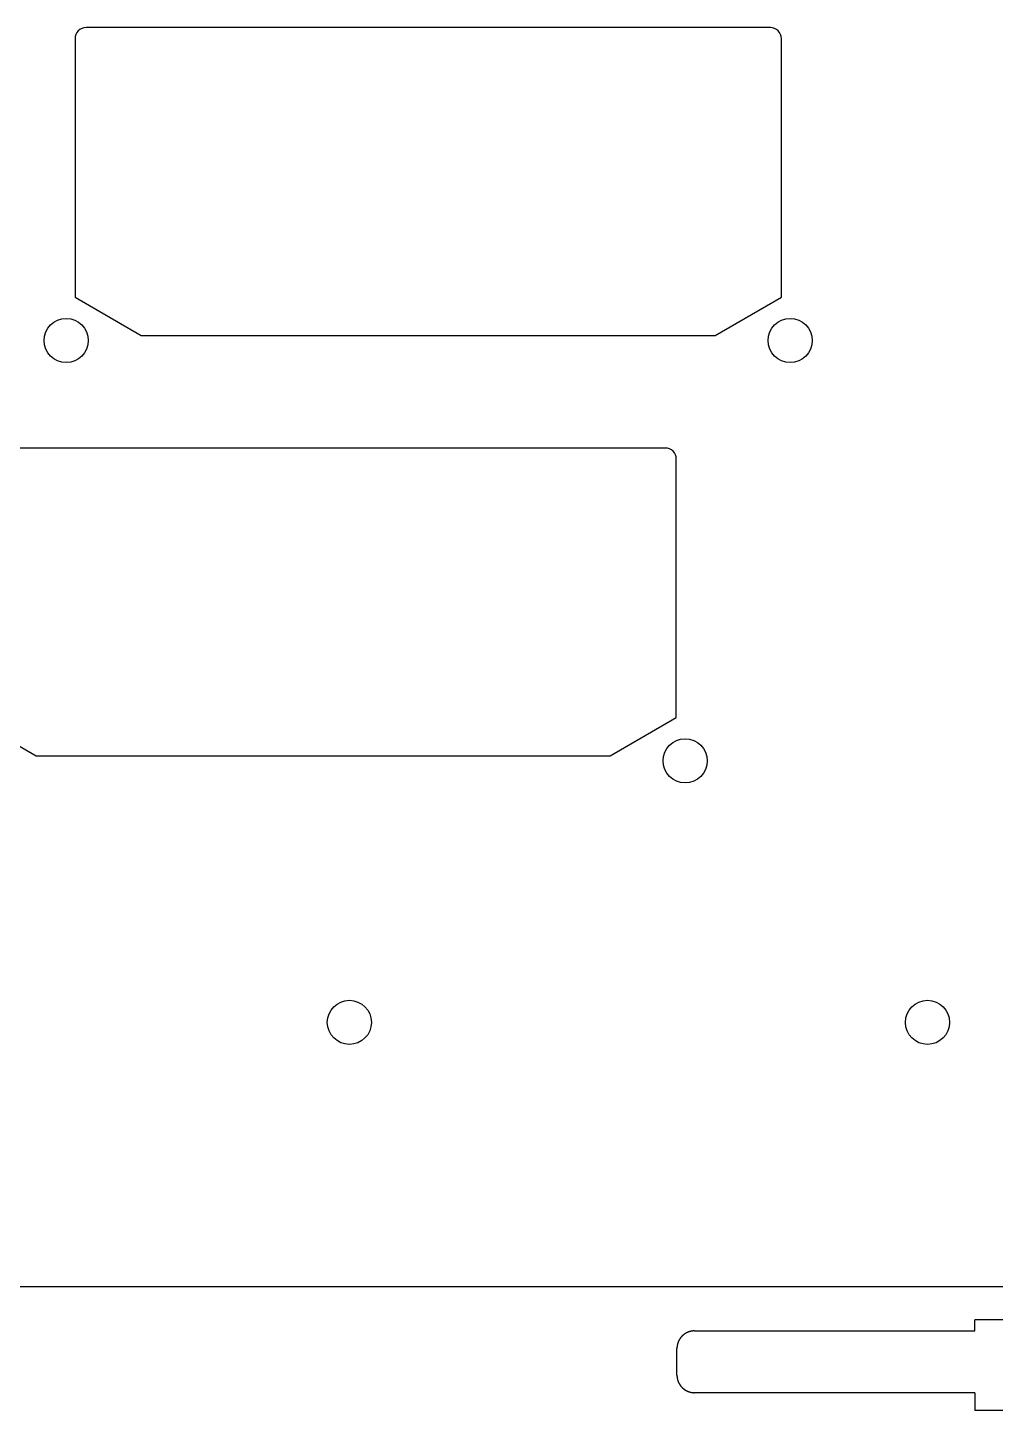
# Model space of a CAD drawing. Header units: millimetres. Extents: x -11 to 340, y -118 to 18.
# Drawn here: x 236.6 to 280.5, y -117.6 to -54.9 of the extents above; entities that cross this region are included whole.
import ezdxf

# ---------------------------------------------------------------- set-up
doc = ezdxf.new("R2010")
doc.units = ezdxf.units.MM
doc.header["$MEASUREMENT"] = 0
doc.layers.get('0').update_dxf_attribs({"linetype": 'CONTINUOUS'})
doc.layers.add('BLACK', color=7, linetype='CONTINUOUS')

msp = doc.modelspace()

# ---------------------------------------------------------------- linework, layer by layer
for points in [[(238.79375, -55.4375), (238.79375, -67.1555), (241.79375, -68.8875), (267.79375, -68.8875), (270.79375, -67.1555), (270.79375, -55.4375, 0.414213562), (270.29375, -54.9375), (239.29375, -54.9375, 0.414212391)], [(234.03125, -74.4875), (234.03125, -86.2055), (237.03125, -87.9375), (263.03125, -87.9375), (266.03125, -86.2055), (266.03125, -74.4875, 0.414213562), (265.53125, -73.9875), (234.53125, -73.9875, 0.414212391)]]:
    msp.add_lwpolyline(points, format="xyb", close=True)
for centre in [(238.39375, -69.1125), (271.19375, -69.1125), (266.43125, -88.1625), (251.221875, -100.0125)]:
    msp.add_circle(centre, 1)
at = {"layer": 'BLACK', "linetype": 'Continuous'}
for p, q in [((286.3125, -111.9925), (221.893425, -111.9925)), ((266.61088, -114.035401), (266.603333, -114.037942)), ((266.618453, -114.032936), (266.61088, -114.035401)), ((266.62605, -114.030547), (266.618453, -114.032936)), ((266.63367, -114.028235), (266.62605, -114.030547)), ((266.641314, -114.025999), (266.63367, -114.028235)), ((266.64898, -114.02384), (266.641314, -114.025999)), ((266.656667, -114.021757), (266.64898, -114.02384)), ((266.664376, -114.019752), (266.656667, -114.021757)), ((266.672106, -114.017824), (266.664376, -114.019752)), ((266.679856, -114.015973), (266.672106, -114.017824)), ((266.687625, -114.0142), (266.679856, -114.015973)), ((266.695414, -114.012504), (266.687625, -114.0142)), ((266.70322, -114.010886), (266.695414, -114.012504)), ((266.711045, -114.009346), (266.70322, -114.010886)), ((266.718888, -114.007884), (266.711045, -114.009346)), ((266.726747, -114.0065), (266.718888, -114.007884)), ((266.734623, -114.005194), (266.726747, -114.0065)), ((266.742515, -114.003967), (266.734623, -114.005194)), ((266.750422, -114.002818), (266.742515, -114.003967)), ((266.758345, -114.001748), (266.750422, -114.002818)), ((266.766282, -114.000756), (266.758345, -114.001748)), ((266.774233, -113.999843), (266.766282, -114.000756)), ((266.782197, -113.999009), (266.774233, -113.999843)), ((266.790175, -113.998254), (266.782197, -113.999009)), ((266.798166, -113.997578), (266.790175, -113.998254)), ((266.806169, -113.996982), (266.798166, -113.997578)), ((266.814184, -113.996464), (266.806169, -113.996982)), ((266.82221, -113.996026), (266.814184, -113.996464)), ((266.830248, -113.995667), (266.82221, -113.996026)), ((266.838296, -113.995388), (266.830248, -113.995667)), ((266.846354, -113.995189), (266.838296, -113.995388)), ((266.854422, -113.995069), (266.846354, -113.995189)), ((266.8625, -113.995029), (266.854422, -113.995069)), ((266.8625, -113.995029), (279.5625, -113.995029)), ((279.5625, -113.995029), (279.5625, -113.4925)), ((286.3125, -113.4925), (279.5625, -113.4925)), ((266.073453, -114.662344), (266.072804, -114.666289)), ((266.07412, -114.658405), (266.073453, -114.662344)), ((266.074808, -114.654468), (266.07412, -114.658405)), ((266.075515, -114.650538), (266.074808, -114.654468)), ((266.076242, -114.646609), (266.075515, -114.650538)), ((266.076987, -114.642688), (266.076242, -114.646609)), ((266.077753, -114.638768), (266.076987, -114.642688)), ((266.078538, -114.634855), (266.077753, -114.638768)), ((266.079343, -114.630945), (266.078538, -114.634855)), ((266.080167, -114.627041), (266.079343, -114.630945)), ((266.081011, -114.623139), (266.080167, -114.627041)), ((266.081874, -114.619245), (266.081011, -114.623139)), ((266.082757, -114.615353), (266.081874, -114.619245)), ((266.083659, -114.611469), (266.082757, -114.615353)), ((266.08458, -114.607587), (266.083659, -114.611469)), ((266.085521, -114.603712), (266.08458, -114.607587)), ((266.086481, -114.59984), (266.085521, -114.603712)), ((266.087461, -114.595976), (266.086481, -114.59984)), ((266.08846, -114.592114), (266.087461, -114.595976)), ((266.089478, -114.58826), (266.08846, -114.592114)), ((266.090515, -114.584409), (266.089478, -114.58826)), ((266.091572, -114.580566), (266.090515, -114.584409)), ((266.092648, -114.576726), (266.091572, -114.580566)), ((266.093743, -114.572894), (266.092648, -114.576726)), ((266.094858, -114.569065), (266.093743, -114.572894)), ((266.095991, -114.565244), (266.094858, -114.569065)), ((266.097144, -114.561427), (266.095991, -114.565244)), ((266.098316, -114.557618), (266.097144, -114.561427)), ((266.099507, -114.553813), (266.098316, -114.557618)), ((266.100717, -114.550016), (266.099507, -114.553813)), ((266.101947, -114.546222), (266.100717, -114.550016)), ((266.103195, -114.542438), (266.101947, -114.546222)), ((266.104462, -114.538657), (266.103195, -114.542438)), ((266.105748, -114.534884), (266.104462, -114.538657)), ((266.107054, -114.531116), (266.105748, -114.534884)), ((266.108378, -114.527357), (266.107054, -114.531116)), ((266.109721, -114.523602), (266.108378, -114.527357)), ((266.111083, -114.519856), (266.109721, -114.523602)), ((266.112464, -114.516114), (266.111083, -114.519856)), ((266.113864, -114.512381), (266.112464, -114.516114)), ((266.115282, -114.508654), (266.113864, -114.512381)), ((266.116719, -114.504935), (266.115282, -114.508654)), ((266.118176, -114.501221), (266.116719, -114.504935)), ((266.11965, -114.497516), (266.118176, -114.501221)), ((266.121144, -114.493817), (266.11965, -114.497516)), ((266.122656, -114.490126), (266.121144, -114.493817)), ((266.124187, -114.486441), (266.122656, -114.490126)), ((266.125736, -114.482766), (266.124187, -114.486441)), ((266.127304, -114.479096), (266.125736, -114.482766)), ((266.12889, -114.475436), (266.127304, -114.479096)), ((266.130495, -114.471781), (266.12889, -114.475436)), ((266.132118, -114.468136), (266.130495, -114.471781)), ((266.13376, -114.464497), (266.132118, -114.468136)), ((266.13542, -114.460868), (266.13376, -114.464497)), ((266.137098, -114.457245), (266.13542, -114.460868)), ((266.138795, -114.453632), (266.137098, -114.457245)), ((266.14051, -114.450026), (266.138795, -114.453632)), ((266.142243, -114.44643), (266.14051, -114.450026)), ((266.143995, -114.44284), (266.142243, -114.44643)), ((266.145764, -114.43926), (266.143995, -114.44284)), ((266.147552, -114.435687), (266.145764, -114.43926)), ((266.149357, -114.432125), (266.147552, -114.435687)), ((266.151181, -114.428569), (266.149357, -114.432125)), ((266.153022, -114.425024), (266.151181, -114.428569)), ((266.154882, -114.421487), (266.153022, -114.425024)), ((266.15676, -114.41796), (266.154882, -114.421487)), ((266.158655, -114.41444), (266.15676, -114.41796)), ((266.160568, -114.410931), (266.158655, -114.41444)), ((266.162499, -114.40743), (266.160568, -114.410931)), ((266.164448, -114.40394), (266.162499, -114.40743)), ((266.166414, -114.400457), (266.164448, -114.40394)), ((266.168398, -114.396986), (266.166414, -114.400457)), ((266.1704, -114.393523), (266.168398, -114.396986)), ((266.172418, -114.390071), (266.1704, -114.393523)), ((266.174455, -114.386627), (266.172418, -114.390071)), ((266.176509, -114.383194), (266.174455, -114.386627)), ((266.17858, -114.379771), (266.176509, -114.383194)), ((266.180668, -114.376358), (266.17858, -114.379771)), ((266.182775, -114.372954), (266.180668, -114.376358)), ((266.184897, -114.369562), (266.182775, -114.372954)), ((266.187038, -114.366179), (266.184897, -114.369562)), ((266.189195, -114.362807), (266.187038, -114.366179)), ((266.191369, -114.359445), (266.189195, -114.362807)), ((266.19356, -114.356095), (266.191369, -114.359445)), ((266.195769, -114.352754), (266.19356, -114.356095)), ((266.197994, -114.349425), (266.195769, -114.352754)), ((266.200236, -114.346105), (266.197994, -114.349425)), ((266.202495, -114.342798), (266.200236, -114.346105)), ((266.20477, -114.339501), (266.202495, -114.342798)), ((266.207062, -114.336215), (266.20477, -114.339501)), ((266.209371, -114.33294), (266.207062, -114.336215)), ((266.211696, -114.329678), (266.209371, -114.33294)), ((266.214038, -114.326425), (266.211696, -114.329678)), ((266.216396, -114.323185), (266.214038, -114.326425)), ((266.21877, -114.319956), (266.216396, -114.323185)), ((266.221161, -114.316739), (266.21877, -114.319956)), ((266.223568, -114.313534), (266.221161, -114.316739)), ((266.225991, -114.31034), (266.223568, -114.313534)), ((266.22843, -114.307158), (266.225991, -114.31034)), ((266.230885, -114.303989), (266.22843, -114.307158)), ((266.233356, -114.300831), (266.230885, -114.303989)), ((266.235843, -114.297686), (266.233356, -114.300831)), ((266.238346, -114.294552), (266.235843, -114.297686)), ((266.240864, -114.291432), (266.238346, -114.294552)), ((266.243399, -114.288323), (266.240864, -114.291432)), ((266.245948, -114.285227), (266.243399, -114.288323)), ((266.248514, -114.282144), (266.245948, -114.285227)), ((266.251094, -114.279073), (266.248514, -114.282144)), ((266.253691, -114.276015), (266.251094, -114.279073)), ((266.256302, -114.27297), (266.253691, -114.276015)), ((266.258929, -114.269938), (266.256302, -114.27297)), ((266.261571, -114.266919), (266.258929, -114.269938)), ((266.264228, -114.263913), (266.261571, -114.266919)), ((266.2669, -114.26092), (266.264228, -114.263913)), ((266.269587, -114.257941), (266.2669, -114.26092)), ((266.272289, -114.254975), (266.269587, -114.257941)), ((266.275006, -114.252022), (266.272289, -114.254975)), ((266.277738, -114.249083), (266.275006, -114.252022)), ((266.280484, -114.246158), (266.277738, -114.249083)), ((266.283244, -114.243246), (266.280484, -114.246158)), ((266.28602, -114.240348), (266.283244, -114.243246)), ((266.288809, -114.237464), (266.28602, -114.240348)), ((266.291613, -114.234593), (266.288809, -114.237464)), ((266.294432, -114.231737), (266.291613, -114.234593)), ((266.300111, -114.226067), (266.294432, -114.231737)), ((266.305846, -114.220454), (266.300111, -114.226067)), ((266.311636, -114.214899), (266.305846, -114.220454)), ((266.317482, -114.209401), (266.311636, -114.214899)), ((266.323381, -114.203963), (266.317482, -114.209401)), ((266.329334, -114.198584), (266.323381, -114.203963)), ((266.33534, -114.193266), (266.329334, -114.198584)), ((266.341398, -114.188008), (266.33534, -114.193266)), ((266.347508, -114.182811), (266.341398, -114.188008)), ((266.353668, -114.177676), (266.347508, -114.182811)), ((266.359878, -114.172603), (266.353668, -114.177676)), ((266.366138, -114.167593), (266.359878, -114.172603)), ((266.372446, -114.162647), (266.366138, -114.167593)), ((266.378803, -114.157765), (266.372446, -114.162647)), ((266.385206, -114.152947), (266.378803, -114.157765)), ((266.391657, -114.148194), (266.385206, -114.152947)), ((266.398153, -114.143507), (266.391657, -114.148194)), ((266.404694, -114.138885), (266.398153, -114.143507)), ((266.41128, -114.134331), (266.404694, -114.138885)), ((266.417909, -114.129843), (266.41128, -114.134331)), ((266.424582, -114.125422), (266.417909, -114.129843)), ((266.431297, -114.12107), (266.424582, -114.125422)), ((266.438054, -114.116785), (266.431297, -114.12107)), ((266.444851, -114.11257), (266.438054, -114.116785)), ((266.451689, -114.108423), (266.444851, -114.11257)), ((266.458566, -114.104346), (266.451689, -114.108423)), ((266.465482, -114.100339), (266.458566, -114.104346)), ((266.472436, -114.096402), (266.465482, -114.100339)), ((266.479427, -114.092536), (266.472436, -114.096402)), ((266.486455, -114.088741), (266.479427, -114.092536)), ((266.493519, -114.085017), (266.486455, -114.088741)), ((266.500618, -114.081366), (266.493519, -114.085017)), ((266.507752, -114.077786), (266.500618, -114.081366)), ((266.51492, -114.074278), (266.507752, -114.077786)), ((266.522121, -114.070844), (266.51492, -114.074278)), ((266.529354, -114.067482), (266.522121, -114.070844)), ((266.53662, -114.064194), (266.529354, -114.067482)), ((266.543916, -114.060979), (266.53662, -114.064194)), ((266.551243, -114.057838), (266.543916, -114.060979)), ((266.5586, -114.054772), (266.551243, -114.057838)), ((266.565986, -114.051779), (266.5586, -114.054772)), ((266.573401, -114.048862), (266.565986, -114.051779)), ((266.580844, -114.046019), (266.573401, -114.048862)), ((266.588314, -114.043251), (266.580844, -114.046019)), ((266.59581, -114.040559), (266.588314, -114.043251)), ((266.603333, -114.037942), (266.59581, -114.040559)), ((266.062514, -114.790256), (266.0625, -114.794301)), ((266.0625, -114.794301), (266.0625, -114.795029)), ((266.0625, -115.995029), (266.0625, -114.795029)), ((266.062548, -114.786215), (266.062514, -114.790256)), ((266.062601, -114.782174), (266.062548, -114.786215)), ((266.062675, -114.778138), (266.062601, -114.782174)), ((266.062768, -114.774102), (266.062675, -114.778138)), ((266.062882, -114.770071), (266.062768, -114.774102)), ((266.063015, -114.76604), (266.062882, -114.770071)), ((266.063169, -114.762014), (266.063015, -114.76604)), ((266.063342, -114.757988), (266.063169, -114.762014)), ((266.063536, -114.753968), (266.063342, -114.757988)), ((266.063749, -114.749948), (266.063536, -114.753968)), ((266.063982, -114.745933), (266.063749, -114.749948)), ((266.064235, -114.741918), (266.063982, -114.745933)), ((266.064508, -114.737909), (266.064235, -114.741918)), ((266.064801, -114.733901), (266.064508, -114.737909)), ((266.065113, -114.729898), (266.064801, -114.733901)), ((266.065446, -114.725895), (266.065113, -114.729898)), ((266.065798, -114.721899), (266.065446, -114.725895)), ((266.06617, -114.717903), (266.065798, -114.721899)), ((266.066562, -114.713912), (266.06617, -114.717903)), ((266.066974, -114.709923), (266.066562, -114.713912)), ((266.067405, -114.705939), (266.066974, -114.709923)), ((266.067856, -114.701957), (266.067405, -114.705939)), ((266.068327, -114.69798), (266.067856, -114.701957)), ((266.068818, -114.694004), (266.068327, -114.69798)), ((266.069328, -114.690035), (266.068818, -114.694004)), ((266.069858, -114.686066), (266.069328, -114.690035)), ((266.070408, -114.682104), (266.069858, -114.686066)), ((266.070978, -114.678143), (266.070408, -114.682104)), ((266.071567, -114.674189), (266.070978, -114.678143)), ((266.072176, -114.670235), (266.071567, -114.674189)), ((266.072804, -114.666289), (266.072176, -114.670235)), ((266.0625, -115.995029), (266.06254, -116.003107)), ((266.06254, -116.003107), (266.06266, -116.011175)), ((266.06266, -116.011175), (266.062859, -116.019233)), ((266.062859, -116.019233), (266.063138, -116.027282)), ((266.063138, -116.027282), (266.063497, -116.035319)), ((266.063497, -116.035319), (266.063935, -116.043345)), ((266.063935, -116.043345), (266.064453, -116.05136)), ((266.064453, -116.05136), (266.065049, -116.059363)), ((266.065049, -116.059363), (266.065725, -116.067354)), ((266.065725, -116.067354), (266.06648, -116.075332)), ((266.06648, -116.075332), (266.067314, -116.083296)), ((266.067314, -116.083296), (266.068227, -116.091247)), ((266.068227, -116.091247), (266.069219, -116.099184)), ((266.069219, -116.099184), (266.070289, -116.107107)), ((266.070289, -116.107107), (266.071438, -116.115014)), ((266.071438, -116.115014), (266.072665, -116.122906)), ((266.072665, -116.122906), (266.073971, -116.130782)), ((266.073971, -116.130782), (266.075355, -116.138641)), ((266.075355, -116.138641), (266.076817, -116.146484)), ((266.076817, -116.146484), (266.078357, -116.154309)), ((266.078357, -116.154309), (266.079975, -116.162116)), ((266.079975, -116.162116), (266.081671, -116.169904)), ((266.081671, -116.169904), (266.083444, -116.177674)), ((266.083444, -116.177674), (266.085295, -116.185423)), ((266.085295, -116.185423), (266.087223, -116.193153)), ((266.087223, -116.193153), (266.089228, -116.200862)), ((266.089228, -116.200862), (266.091311, -116.20855)), ((266.091311, -116.20855), (266.09347, -116.216215)), ((266.09347, -116.216215), (266.095706, -116.223859)), ((266.095706, -116.223859), (266.098018, -116.231479)), ((266.098018, -116.231479), (266.100407, -116.239076)), ((266.100407, -116.239076), (266.102872, -116.246649)), ((266.102872, -116.246649), (266.105413, -116.254197)), ((266.105413, -116.254197), (266.10803, -116.261719)), ((266.10803, -116.261719), (266.110722, -116.269216)), ((266.110722, -116.269216), (266.11349, -116.276686)), ((266.11349, -116.276686), (266.116333, -116.284128)), ((266.116333, -116.284128), (266.11925, -116.291543)), ((266.11925, -116.291543), (266.122243, -116.298929)), ((266.122243, -116.298929), (266.125309, -116.306286)), ((266.125309, -116.306286), (266.12845, -116.313613)), ((266.12845, -116.313613), (266.131665, -116.32091)), ((266.131665, -116.32091), (266.134953, -116.328175)), ((266.134953, -116.328175), (266.138315, -116.335408)), ((266.138315, -116.335408), (266.141749, -116.342609)), ((266.141749, -116.342609), (266.145257, -116.349777)), ((266.145257, -116.349777), (266.148837, -116.356911)), ((266.148837, -116.356911), (266.152488, -116.36401)), ((266.152488, -116.36401), (266.156212, -116.371074)), ((266.156212, -116.371074), (266.160007, -116.378102)), ((266.160007, -116.378102), (266.163873, -116.385094)), ((266.163873, -116.385094), (266.16781, -116.392048)), ((266.16781, -116.392048), (266.171817, -116.398964)), ((266.171817, -116.398964), (266.175894, -116.405841)), ((266.175894, -116.405841), (266.18004, -116.412678)), ((266.18004, -116.412678), (266.184256, -116.419476)), ((266.184256, -116.419476), (266.18854, -116.426232)), ((266.18854, -116.426232), (266.192893, -116.432947)), ((266.192893, -116.432947), (266.197314, -116.43962)), ((266.197314, -116.43962), (266.201801, -116.446249)), ((266.201801, -116.446249), (266.206356, -116.452835)), ((266.206356, -116.452835), (266.210978, -116.459376)), ((266.210978, -116.459376), (266.215665, -116.465873)), ((266.215665, -116.465873), (266.220418, -116.472323)), ((266.220418, -116.472323), (266.225236, -116.478726)), ((266.225236, -116.478726), (266.230118, -116.485083)), ((266.230118, -116.485083), (266.235064, -116.491391)), ((266.235064, -116.491391), (266.240074, -116.497651)), ((266.240074, -116.497651), (266.245147, -116.503861)), ((266.245147, -116.503861), (266.250282, -116.510021)), ((266.250282, -116.510021), (266.255478, -116.516131)), ((266.255478, -116.516131), (266.260736, -116.522189)), ((266.260736, -116.522189), (266.266055, -116.528195)), ((266.266055, -116.528195), (266.271434, -116.534148)), ((266.271434, -116.534148), (266.276872, -116.540047)), ((266.276872, -116.540047), (266.282369, -116.545893)), ((266.282369, -116.545893), (266.287925, -116.551683)), ((266.287925, -116.551683), (266.293538, -116.557418)), ((266.293538, -116.557418), (266.299208, -116.563097)), ((266.299208, -116.563097), (266.302064, -116.565916)), ((266.302064, -116.565916), (266.304934, -116.56872)), ((266.304934, -116.56872), (266.307818, -116.571509)), ((266.307818, -116.571509), (266.310717, -116.574285)), ((266.310717, -116.574285), (266.313628, -116.577045)), ((266.313628, -116.577045), (266.316554, -116.579792)), ((266.316554, -116.579792), (266.319493, -116.582523)), ((266.319493, -116.582523), (266.322446, -116.58524)), ((266.322446, -116.58524), (266.325412, -116.587942)), ((266.325412, -116.587942), (266.328391, -116.590629)), ((266.328391, -116.590629), (266.331384, -116.593301)), ((266.331384, -116.593301), (266.33439, -116.595958)), ((266.33439, -116.595958), (266.337409, -116.5986)), ((266.337409, -116.5986), (266.340441, -116.601227)), ((266.340441, -116.601227), (266.343486, -116.603838)), ((266.343486, -116.603838), (266.346544, -116.606435)), ((266.346544, -116.606435), (266.349614, -116.609015)), ((266.349614, -116.609015), (266.352698, -116.611581)), ((266.352698, -116.611581), (266.355794, -116.61413)), ((266.355794, -116.61413), (266.358902, -116.616665)), ((266.358902, -116.616665), (266.362023, -116.619183)), ((266.362023, -116.619183), (266.365156, -116.621686)), ((266.365156, -116.621686), (266.368302, -116.624173)), ((266.368302, -116.624173), (266.371459, -116.626644)), ((266.371459, -116.626644), (266.374629, -116.629099)), ((266.374629, -116.629099), (266.377811, -116.631538)), ((266.377811, -116.631538), (266.381004, -116.633961)), ((266.381004, -116.633961), (266.38421, -116.636368)), ((266.38421, -116.636368), (266.387427, -116.638759)), ((266.387427, -116.638759), (266.390656, -116.641133)), ((266.390656, -116.641133), (266.393896, -116.643491)), ((266.393896, -116.643491), (266.397148, -116.645833)), ((266.397148, -116.645833), (266.400411, -116.648158)), ((266.400411, -116.648158), (266.403686, -116.650467)), ((266.403686, -116.650467), (266.406971, -116.652759)), ((266.406971, -116.652759), (266.410269, -116.655035)), ((266.410269, -116.655035), (266.413576, -116.657293)), ((266.413576, -116.657293), (266.416895, -116.659535)), ((266.416895, -116.659535), (266.420224, -116.66176)), ((266.420224, -116.66176), (266.423565, -116.663969)), ((266.423565, -116.663969), (266.426916, -116.66616)), ((266.426916, -116.66616), (266.430278, -116.668334)), ((266.430278, -116.668334), (266.43365, -116.670491)), ((266.43365, -116.670491), (266.437033, -116.672632)), ((266.437033, -116.672632), (266.440425, -116.674754)), ((266.440425, -116.674754), (266.443829, -116.676861)), ((266.443829, -116.676861), (266.447241, -116.678949)), ((266.447241, -116.678949), (266.450665, -116.68102)), ((266.450665, -116.68102), (266.454098, -116.683074)), ((266.454098, -116.683074), (266.457541, -116.685111)), ((266.457541, -116.685111), (266.460993, -116.687129)), ((266.460993, -116.687129), (266.464457, -116.689131)), ((266.464457, -116.689131), (266.467928, -116.691115)), ((266.467928, -116.691115), (266.47141, -116.693081)), ((266.47141, -116.693081), (266.474901, -116.69503)), ((266.474901, -116.69503), (266.478402, -116.696961)), ((266.478402, -116.696961), (266.481911, -116.698874)), ((266.481911, -116.698874), (266.48543, -116.700769)), ((266.48543, -116.700769), (266.488957, -116.702647)), ((266.488957, -116.702647), (266.492495, -116.704507)), ((266.492495, -116.704507), (266.49604, -116.706348)), ((266.49604, -116.706348), (266.499595, -116.708172)), ((266.499595, -116.708172), (266.503158, -116.709977)), ((266.503158, -116.709977), (266.506731, -116.711765)), ((266.506731, -116.711765), (266.51031, -116.713534)), ((266.51031, -116.713534), (266.5139, -116.715286)), ((266.5139, -116.715286), (266.517497, -116.717019)), ((266.517497, -116.717019), (266.521103, -116.718734)), ((266.521103, -116.718734), (266.524716, -116.720431)), ((266.524716, -116.720431), (266.528339, -116.722109)), ((266.528339, -116.722109), (266.531968, -116.723769)), ((266.531968, -116.723769), (266.535607, -116.725411)), ((266.535607, -116.725411), (266.539252, -116.727034)), ((266.539252, -116.727034), (266.542906, -116.728639)), ((266.542906, -116.728639), (266.546567, -116.730225)), ((266.546567, -116.730225), (266.550236, -116.731793)), ((266.550236, -116.731793), (266.553912, -116.733342)), ((266.553912, -116.733342), (266.557597, -116.734873)), ((266.557597, -116.734873), (266.561287, -116.736385)), ((266.561287, -116.736385), (266.564987, -116.737879)), ((266.564987, -116.737879), (266.568691, -116.739353)), ((266.568691, -116.739353), (266.572405, -116.74081)), ((266.572405, -116.74081), (266.576124, -116.742247)), ((266.576124, -116.742247), (266.579852, -116.743665)), ((266.579852, -116.743665), (266.583585, -116.745065)), ((266.583585, -116.745065), (266.587326, -116.746446)), ((266.587326, -116.746446), (266.591073, -116.747808)), ((266.591073, -116.747808), (266.594828, -116.749151)), ((266.594828, -116.749151), (266.598587, -116.750475)), ((266.598587, -116.750475), (266.602355, -116.751781)), ((266.602355, -116.751781), (266.606127, -116.753067)), ((266.606127, -116.753067), (266.609908, -116.754334)), ((266.609908, -116.754334), (266.613693, -116.755582)), ((266.613693, -116.755582), (266.617486, -116.756812)), ((266.617486, -116.756812), (266.621283, -116.758022)), ((266.621283, -116.758022), (266.625089, -116.759213)), ((266.625089, -116.759213), (266.628898, -116.760385)), ((266.628898, -116.760385), (266.632715, -116.761538)), ((266.632715, -116.761538), (266.636536, -116.762671)), ((266.636536, -116.762671), (266.640365, -116.763786)), ((266.640365, -116.763786), (266.644197, -116.764881)), ((266.644197, -116.764881), (266.648037, -116.765957)), ((266.648037, -116.765957), (266.65188, -116.767014)), ((266.65188, -116.767014), (266.655731, -116.768051)), ((266.655731, -116.768051), (266.659585, -116.769069)), ((266.659585, -116.769069), (266.663446, -116.770068)), ((266.663446, -116.770068), (266.667311, -116.771048)), ((266.667311, -116.771048), (266.671183, -116.772008)), ((266.671183, -116.772008), (266.675057, -116.772949)), ((266.675057, -116.772949), (266.678939, -116.77387)), ((266.678939, -116.77387), (266.682824, -116.774772)), ((266.682824, -116.774772), (266.686716, -116.775655)), ((266.686716, -116.775655), (266.69061, -116.776518)), ((266.69061, -116.776518), (266.694512, -116.777362)), ((266.694512, -116.777362), (266.698415, -116.778186)), ((266.698415, -116.778186), (266.702326, -116.778991)), ((266.702326, -116.778991), (266.706239, -116.779776)), ((266.706239, -116.779776), (266.710158, -116.780542)), ((266.710158, -116.780542), (266.71408, -116.781287)), ((266.71408, -116.781287), (266.718008, -116.782014)), ((266.718008, -116.782014), (266.721939, -116.782721)), ((266.721939, -116.782721), (266.725876, -116.783409)), ((266.725876, -116.783409), (266.729814, -116.784076)), ((266.729814, -116.784076), (266.733759, -116.784725)), ((266.733759, -116.784725), (266.737706, -116.785353)), ((266.737706, -116.785353), (266.741659, -116.785962)), ((266.741659, -116.785962), (266.745614, -116.786551)), ((266.745614, -116.786551), (266.749575, -116.787121)), ((266.749575, -116.787121), (266.753537, -116.787671)), ((266.753537, -116.787671), (266.757505, -116.788201)), ((266.757505, -116.788201), (266.761475, -116.788711)), ((266.761475, -116.788711), (266.765451, -116.789202)), ((266.765451, -116.789202), (266.769427, -116.789673)), ((266.769427, -116.789673), (266.77341, -116.790124)), ((266.77341, -116.790124), (266.777394, -116.790555)), ((266.777394, -116.790555), (266.781383, -116.790967)), ((266.781383, -116.790967), (266.785373, -116.791359)), ((266.785373, -116.791359), (266.789369, -116.791731)), ((266.789369, -116.791731), (266.793366, -116.792083)), ((266.793366, -116.792083), (266.797369, -116.792416)), ((266.797369, -116.792416), (266.801372, -116.792728)), ((266.801372, -116.792728), (266.80538, -116.793021)), ((266.80538, -116.793021), (266.809389, -116.793294)), ((266.809389, -116.793294), (266.813404, -116.793547)), ((266.813404, -116.793547), (266.817419, -116.79378)), ((266.817419, -116.79378), (266.821439, -116.793993)), ((266.821439, -116.793993), (266.825459, -116.794187)), ((266.825459, -116.794187), (266.829485, -116.79436)), ((266.829485, -116.79436), (266.833511, -116.794514)), ((266.833511, -116.794514), (266.837542, -116.794647)), ((266.837542, -116.794647), (266.841573, -116.794761)), ((266.841573, -116.794761), (266.845609, -116.794854)), ((266.845609, -116.794854), (266.849645, -116.794928)), ((266.849645, -116.794928), (266.853686, -116.794981)), ((266.853686, -116.794981), (266.857727, -116.795015)), ((266.857727, -116.795015), (266.861772, -116.795029)), ((266.861772, -116.795029), (266.8625, -116.795029)), ((279.5625, -116.795029), (266.8625, -116.795029)), ((279.5625, -116.795029), (279.5625, -117.595029)), ((309.5625, -117.595029), (279.5625, -117.595029))]:
    msp.add_line(p, q, dxfattribs=at)
at = {"layer": 'BLACK'}
msp.add_circle((277.415625, -100.0125), 1, dxfattribs=at)

doc.saveas('drawing.dxf')
